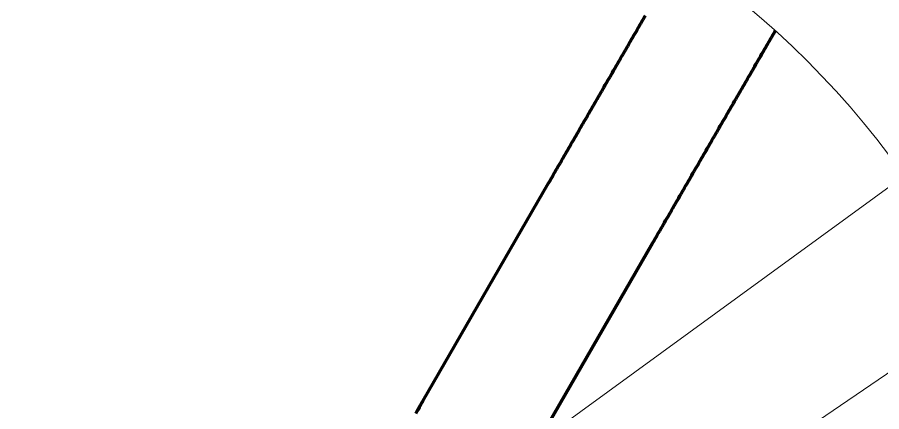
# Model space of a CAD drawing. Header units: millimetres. Extents: x 0 to 2382, y 0 to 420.
# Drawn here: x 983.3 to 1019.86, y 365.38 to 382.06 of the extents above; entities that cross this region are included whole.
import ezdxf

# ---------------------------------------------------------------- set-up
doc = ezdxf.new("R2010")
doc.units = ezdxf.units.MM
doc.linetypes.add('IRAM-E-TRAZOS', pattern=[5, 4, -1])
for name, color, linetype, lineweight in [('01-VISIBLE', 7, 'CONTINUOUS', 70), ('02-OCULTA', 4, 'IRAM-E-TRAZOS', 35), ('08-FINA', 5, 'CONTINUOUS', 18)]:
    doc.layers.add(name, color=color, linetype=linetype, lineweight=lineweight)

msp = doc.modelspace()

# ---------------------------------------------------------------- linework, layer by layer
at = {"layer": '01-VISIBLE'}
for points in [[(1005.767, 375.044), (1005.817, 375.13), (1005.867, 375.217), (1005.917, 375.303), (1005.967, 375.39), (1006.017, 375.477), (1006.067, 375.563), (1006.117, 375.65), (1006.167, 375.736), (1006.217, 375.823), (1006.267, 375.91), (1006.317, 375.996), (1006.367, 376.083), (1006.417, 376.169), (1006.467, 376.256), (1006.517, 376.343), (1006.567, 376.429), (1006.617, 376.516), (1006.667, 376.602), (1006.717, 376.689), (1006.767, 376.776), (1006.817, 376.862), (1006.867, 376.949), (1006.917, 377.035), (1006.967, 377.122), (1007.017, 377.209), (1007.067, 377.295), (1007.117, 377.382), (1007.167, 377.468), (1007.217, 377.555), (1007.267, 377.642), (1007.317, 377.728), (1007.367, 377.815), (1007.417, 377.901), (1007.467, 377.988), (1007.517, 378.075), (1007.567, 378.161), (1007.617, 378.248), (1007.667, 378.335), (1007.717, 378.421), (1007.767, 378.508), (1007.817, 378.594), (1007.867, 378.681), (1007.917, 378.768), (1007.967, 378.854), (1008.017, 378.941), (1008.067, 379.027), (1008.117, 379.114), (1008.167, 379.201), (1008.217, 379.287), (1008.267, 379.374), (1008.317, 379.46), (1008.367, 379.547), (1008.417, 379.634), (1008.467, 379.72), (1008.517, 379.807), (1008.567, 379.893), (1008.617, 379.98), (1008.667, 380.067), (1008.717, 380.153), (1008.767, 380.24), (1008.817, 380.326), (1008.867, 380.413), (1008.917, 380.5), (1008.967, 380.586), (1009.017, 380.673), (1009.067, 380.759), (1009.117, 380.846), (1009.167, 380.933), (1009.217, 381.019), (1009.267, 381.106), (1009.317, 381.192), (1009.367, 381.279), (1009.417, 381.366), (1009.467, 381.452), (1009.517, 381.539), (1009.567, 381.625), (1009.617, 381.712), (1009.667, 381.799), (1009.717, 381.885), (1009.767, 381.972), (1009.817, 382.058), (1009.867, 382.145)], [(1005.767, 375.044), (1005.817, 375.13), (1005.867, 375.217), (1005.917, 375.303), (1005.967, 375.39), (1006.017, 375.477), (1006.067, 375.563), (1006.117, 375.65), (1006.167, 375.736), (1006.217, 375.823), (1006.267, 375.91), (1006.317, 375.996), (1006.367, 376.083), (1006.417, 376.169), (1006.467, 376.256), (1006.517, 376.343), (1006.567, 376.429), (1006.617, 376.516), (1006.667, 376.602), (1006.717, 376.689), (1006.767, 376.776), (1006.817, 376.862), (1006.867, 376.949), (1006.917, 377.035), (1006.967, 377.122), (1007.017, 377.209), (1007.067, 377.295), (1007.117, 377.382), (1007.167, 377.468), (1007.217, 377.555), (1007.267, 377.642), (1007.317, 377.728), (1007.367, 377.815), (1007.417, 377.901), (1007.467, 377.988), (1007.517, 378.075), (1007.567, 378.161), (1007.617, 378.248), (1007.667, 378.335), (1007.717, 378.421), (1007.767, 378.508), (1007.817, 378.594), (1007.867, 378.681), (1007.917, 378.768), (1007.967, 378.854), (1008.017, 378.941), (1008.067, 379.027), (1008.117, 379.114), (1008.167, 379.201), (1008.217, 379.287), (1008.267, 379.374), (1008.317, 379.46), (1008.367, 379.547), (1008.417, 379.634), (1008.467, 379.72), (1008.517, 379.807), (1008.567, 379.893), (1008.617, 379.98), (1008.667, 380.067), (1008.717, 380.153), (1008.767, 380.24), (1008.817, 380.326), (1008.867, 380.413), (1008.917, 380.5), (1008.967, 380.586), (1009.017, 380.673), (1009.067, 380.759), (1009.117, 380.846), (1009.167, 380.933), (1009.217, 381.019), (1009.267, 381.106), (1009.317, 381.192), (1009.367, 381.279), (1009.417, 381.366), (1009.467, 381.452), (1009.517, 381.539), (1009.567, 381.625), (1009.617, 381.712), (1009.667, 381.799), (1009.717, 381.885), (1009.767, 381.972), (1009.817, 382.058), (1009.867, 382.145)], [(1010.166, 372.504), (1010.217, 372.591), (1010.267, 372.678), (1010.317, 372.765), (1010.367, 372.852), (1010.418, 372.939), (1010.468, 373.026), (1010.518, 373.113), (1010.568, 373.2), (1010.619, 373.287), (1010.669, 373.374), (1010.719, 373.461), (1010.769, 373.548), (1010.82, 373.635), (1010.87, 373.722), (1010.92, 373.809), (1010.97, 373.896), (1011.021, 373.983), (1011.071, 374.07), (1011.121, 374.157), (1011.171, 374.244), (1011.222, 374.331), (1011.272, 374.418), (1011.322, 374.505), (1011.372, 374.593), (1011.423, 374.68), (1011.473, 374.767), (1011.523, 374.854), (1011.573, 374.941), (1011.624, 375.028), (1011.674, 375.115), (1011.724, 375.202), (1011.774, 375.289), (1011.825, 375.376), (1011.875, 375.463), (1011.925, 375.55), (1011.975, 375.637), (1012.026, 375.724), (1012.076, 375.811), (1012.126, 375.898), (1012.176, 375.985), (1012.227, 376.072), (1012.277, 376.159), (1012.327, 376.246), (1012.377, 376.333), (1012.428, 376.42), (1012.478, 376.507), (1012.528, 376.594), (1012.578, 376.681), (1012.629, 376.768), (1012.679, 376.855), (1012.729, 376.943), (1012.779, 377.03), (1012.83, 377.117), (1012.88, 377.204), (1012.93, 377.291), (1012.98, 377.378), (1013.031, 377.465), (1013.081, 377.552), (1013.131, 377.639), (1013.181, 377.726), (1013.232, 377.813), (1013.282, 377.9), (1013.332, 377.987), (1013.382, 378.074), (1013.433, 378.161), (1013.483, 378.248), (1013.533, 378.335), (1013.583, 378.422), (1013.634, 378.509), (1013.684, 378.596), (1013.734, 378.683), (1013.784, 378.77), (1013.835, 378.857), (1013.885, 378.944), (1013.935, 379.031), (1013.985, 379.118), (1014.036, 379.206), (1014.086, 379.293), (1014.136, 379.38), (1014.186, 379.467), (1014.237, 379.554), (1014.287, 379.641), (1014.337, 379.728), (1014.387, 379.815), (1014.438, 379.902), (1014.488, 379.989), (1014.538, 380.076), (1014.588, 380.163), (1014.639, 380.25), (1014.689, 380.337), (1014.739, 380.424), (1014.789, 380.511), (1014.84, 380.598), (1014.89, 380.685), (1014.94, 380.772), (1014.99, 380.859), (1015.041, 380.946), (1015.091, 381.033), (1015.141, 381.12), (1015.191, 381.207), (1015.242, 381.294), (1015.292, 381.381), (1015.342, 381.468), (1015.359, 381.497)], [(1010.166, 372.504), (1010.217, 372.591), (1010.267, 372.678), (1010.317, 372.765), (1010.367, 372.852), (1010.418, 372.939), (1010.468, 373.026), (1010.518, 373.113), (1010.568, 373.2), (1010.619, 373.287), (1010.669, 373.374), (1010.719, 373.461), (1010.769, 373.548), (1010.82, 373.635), (1010.87, 373.722), (1010.92, 373.809), (1010.97, 373.896), (1011.021, 373.983), (1011.071, 374.07), (1011.121, 374.157), (1011.171, 374.244), (1011.222, 374.331), (1011.272, 374.418), (1011.322, 374.505), (1011.372, 374.593), (1011.423, 374.68), (1011.473, 374.767), (1011.523, 374.854), (1011.573, 374.941), (1011.624, 375.028), (1011.674, 375.115), (1011.724, 375.202), (1011.774, 375.289), (1011.825, 375.376), (1011.875, 375.463), (1011.925, 375.55), (1011.975, 375.637), (1012.026, 375.724), (1012.076, 375.811), (1012.126, 375.898), (1012.176, 375.985), (1012.227, 376.072), (1012.277, 376.159), (1012.327, 376.246), (1012.377, 376.333), (1012.428, 376.42), (1012.478, 376.507), (1012.528, 376.594), (1012.578, 376.681), (1012.629, 376.768), (1012.679, 376.855), (1012.729, 376.943), (1012.779, 377.03), (1012.83, 377.117), (1012.88, 377.204), (1012.93, 377.291), (1012.98, 377.378), (1013.031, 377.465), (1013.081, 377.552), (1013.131, 377.639), (1013.181, 377.726), (1013.232, 377.813), (1013.282, 377.9), (1013.332, 377.987), (1013.382, 378.074), (1013.433, 378.161), (1013.483, 378.248), (1013.533, 378.335), (1013.583, 378.422), (1013.634, 378.509), (1013.684, 378.596), (1013.734, 378.683), (1013.784, 378.77), (1013.835, 378.857), (1013.885, 378.944), (1013.935, 379.031), (1013.985, 379.118), (1014.036, 379.206), (1014.086, 379.293), (1014.136, 379.38), (1014.186, 379.467), (1014.237, 379.554), (1014.287, 379.641), (1014.337, 379.728), (1014.387, 379.815), (1014.438, 379.902), (1014.488, 379.989), (1014.538, 380.076), (1014.588, 380.163), (1014.639, 380.25), (1014.689, 380.337), (1014.739, 380.424), (1014.789, 380.511), (1014.84, 380.598), (1014.89, 380.685), (1014.94, 380.772), (1014.99, 380.859), (1015.041, 380.946), (1015.091, 381.033), (1015.141, 381.12), (1015.191, 381.207), (1015.242, 381.294), (1015.292, 381.381), (1015.342, 381.468), (1015.359, 381.497)], [(1000.446, 365.828), (1005.767, 375.044)], [(1004.846, 363.288), (1010.166, 372.504)], [(1010.166, 372.504), (1004.846, 363.288)], [(1000.446, 365.828), (1000.396, 365.741), (1000.346, 365.653), (1000.297, 365.565), (1000.248, 365.477), (1000.199, 365.389), (1000.151, 365.3)], [(1000.153, 365.305), (1000.201, 365.392), (1000.25, 365.48), (1000.298, 365.567), (1000.347, 365.655), (1000.397, 365.741), (1000.446, 365.828)]]:
    msp.add_lwpolyline(points, dxfattribs=at)
at = {"layer": '02-OCULTA'}
msp.add_lwpolyline([(1005.767, 375.044), (1000.446, 365.828)], dxfattribs=at)
at = {"layer": '08-FINA'}
for p, q in [((1031.267, 382.978), (998.367, 359.008)), ((1031.196, 374.578), (1002.847, 355.228))]:
    msp.add_line(p, q, dxfattribs=at)
msp.add_circle((990.667, 354.167), 36.833, dxfattribs=at)

doc.saveas('drawing.dxf')
